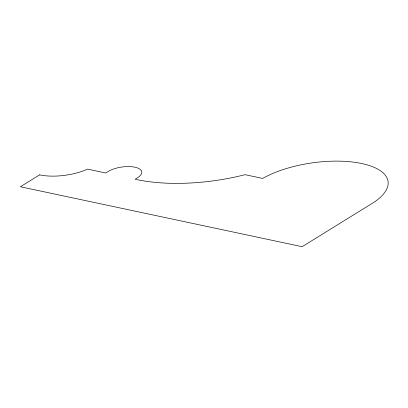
<?xml version="1.0" encoding="UTF-8"?>
<svg xmlns="http://www.w3.org/2000/svg" width="408" height="408" viewBox="0 0 408 408"><rect width="100%" height="100%" fill="white"/><g stroke="black" fill="none" stroke-linecap="round" stroke-linejoin="round"><path stroke-width="0.61" d="M39.617 174.879L20.4 186.762L302.124 246.697L374.177 202.149A72.777 29.136 -8.2 0 0 361.718 163.516A72.777 29.136 -8.2 0 0 262.66 178.424L245.055 174.68A115.24 46.135 -8.2 0 1 135.13 179.234L137.307 177.888A19.14 7.66 -8.2 0 0 134.65 167.147A19.14 7.66 -8.2 0 0 107.6 171.865L105.784 172.992L87.582 169.121A38.25 15.315 -8.2 0 1 39.617 174.879"/></g></svg>
